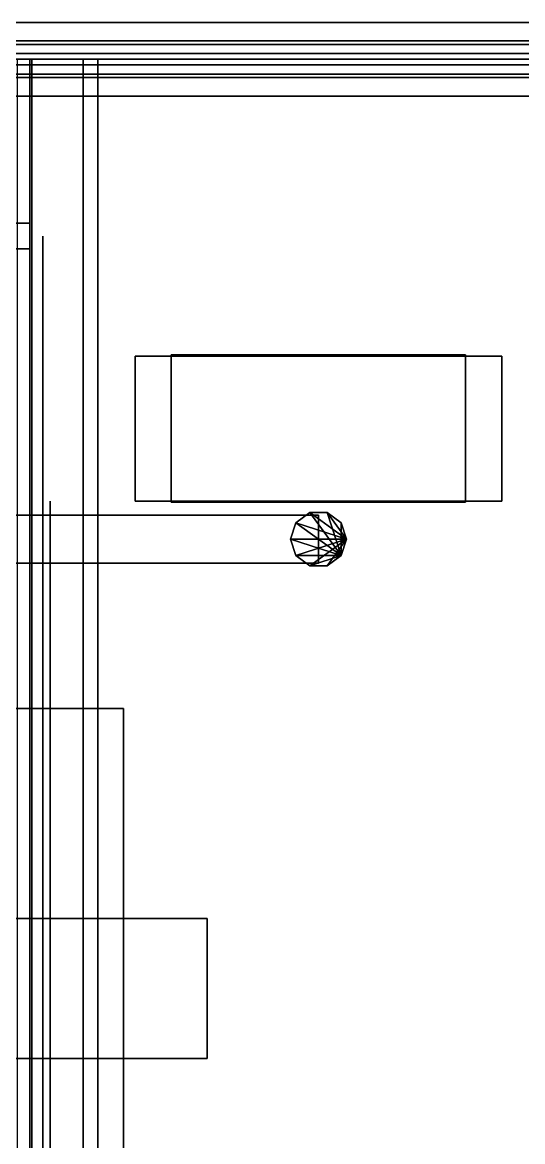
# Model space of a CAD drawing. Header units: millimetres. Extents: x -272 to 22200, y -272 to 17234.
# Drawn here: x 14757 to 15437, y 15492 to 17011 of the extents above; entities that cross this region are included whole.
import ezdxf

# ---------------------------------------------------------------- set-up
doc = ezdxf.new("R2010")
doc.units = ezdxf.units.MM
for name, color, linetype in [('floor_band_3', 7, 'Continuous'), ('ground_glazing_3', 7, 'Continuous'), ('northeast_eighth_floor_terrace', 7, 'Continuous'), ('parapet_coping_3', 7, 'Continuous'), ('roof_safety_rail', 7, 'Continuous'), ('S1_antenna_0', 7, 'Continuous'), ('S1_antenna_1', 7, 'Continuous'), ('S1_radio_2', 7, 'Continuous'), ('S1_right_carrier', 7, 'Continuous'), ('S1_yoke_brackets', 7, 'Continuous'), ('topfloor_balcony_coping_5', 7, 'Continuous'), ('topfloor_balcony_front_5', 7, 'Continuous'), ('topfloor_balcony_rail_5', 7, 'Continuous'), ('topfloor_balcony_slab_edge_5', 7, 'Continuous'), ('topfloor_overhang_beam_1', 7, 'Continuous'), ('walkway_matting', 7, 'Continuous'), ('window_frame_3', 7, 'Continuous'), ('window_glass_3', 7, 'Continuous')]:
    doc.layers.add(name, color=color, linetype=linetype)

msp = doc.modelspace()

# ---------------------------------------------------------------- linework, layer by layer
at = {"layer": 'floor_band_3'}
for points in [[(14770, 16961, 3650), (14770, 13961, 3650), (14770, 13961, 3830), (14770, 16961, 3830)], [(14770, 16961, 6750), (14770, 13961, 6750), (14770, 13961, 6930), (14770, 16961, 6930)], [(14770, 16961, 9850), (14770, 13961, 9850), (14770, 13961, 10030), (14770, 16961, 10030)], [(14770, 16961, 12950), (14770, 13961, 12950), (14770, 13961, 13130), (14770, 16961, 13130)], [(14770, 16961, 16050), (14770, 13961, 16050), (14770, 13961, 16230), (14770, 16961, 16230)], [(14770, 16961, 19150), (14770, 13961, 19150), (14770, 13961, 19330), (14770, 16961, 19330)], [(14770, 16961, 22250), (14770, 13961, 22250), (14770, 13961, 22430), (14770, 16961, 22430)]]:
    msp.add_3dface(points, dxfattribs=at)
at = {"layer": 'ground_glazing_3'}
msp.add_3dface([(14785, 16721, 500), (14785, 14201, 500), (14785, 14201, 2700), (14785, 16721, 2700)], dxfattribs=at)
at = {"layer": 'northeast_eighth_floor_terrace'}
msp.add_3dface([(14750, 13961, 23000), (20250, 13961, 23000), (20250, 16961, 23000), (14750, 16961, 23000)], dxfattribs=at)
at = {"layer": 'parapet_coping_3'}
for points in [[(14840, 16961, 26915), (14840, 16961, 26845), (14660, 16961, 26845), (14660, 16961, 26915)], [(14840, 16961, 26915), (14660, 16961, 26915), (14660, 13961, 26915), (14840, 13961, 26915)], [(14660, 16961, 26845), (14840, 16961, 26845), (14840, 13961, 26845), (14660, 13961, 26845)], [(14840, 16961, 26845), (14840, 16961, 26915), (14840, 13961, 26915), (14840, 13961, 26845)]]:
    msp.add_3dface(points, dxfattribs=at)
at = {"layer": 'roof_safety_rail'}
for points in [[(14767.5, 16961, 27217.5), (14767.5, 16961, 27182.5), (14732.5, 16961, 27182.5), (14732.5, 16961, 27217.5)], [(14767.5, 16961, 27217.5), (14732.5, 16961, 27217.5), (14732.5, 13961, 27217.5), (14767.5, 13961, 27217.5)], [(14732.5, 16961, 27182.5), (14767.5, 16961, 27182.5), (14767.5, 13961, 27182.5), (14732.5, 13961, 27182.5)], [(14767.5, 16961, 27182.5), (14767.5, 16961, 27217.5), (14767.5, 13961, 27217.5), (14767.5, 13961, 27182.5)], [(14732.5, 16703.5, 26880), (14732.5, 16738.5, 26880), (14767.5, 16738.5, 26880), (14767.5, 16703.5, 26880)], [(14732.5, 16703.5, 27200), (14767.5, 16703.5, 27200), (14767.5, 16738.5, 27200), (14732.5, 16738.5, 27200)], [(14767.5, 16738.5, 26880), (14732.5, 16738.5, 26880), (14732.5, 16738.5, 27200), (14767.5, 16738.5, 27200)], [(14767.5, 16703.5, 26880), (14767.5, 16738.5, 26880), (14767.5, 16738.5, 27200), (14767.5, 16703.5, 27200)], [(14732.5, 16703.5, 26880), (14767.5, 16703.5, 26880), (14767.5, 16703.5, 27200), (14732.5, 16703.5, 27200)]]:
    msp.add_3dface(points, dxfattribs=at)
at = {"layer": 'S1_antenna_0'}
for points in [[(14910.5, 16361.1, 28825), (14910.5, 16558.1, 28825), (15408.5, 16558.1, 28825), (15408.5, 16361.1, 28825)], [(14910.5, 16361.1, 30325), (15408.5, 16361.1, 30325), (15408.5, 16558.1, 30325), (14910.5, 16558.1, 30325)], [(15408.5, 16558.1, 28825), (14910.5, 16558.1, 28825), (14910.5, 16558.1, 30325), (15408.5, 16558.1, 30325)], [(14910.5, 16558.1, 28825), (14910.5, 16361.1, 28825), (14910.5, 16361.1, 30325), (14910.5, 16558.1, 30325)], [(15408.5, 16361.1, 28825), (15408.5, 16558.1, 28825), (15408.5, 16558.1, 30325), (15408.5, 16361.1, 30325)], [(14910.5, 16361.1, 28825), (15408.5, 16361.1, 28825), (15408.5, 16361.1, 30325), (14910.5, 16361.1, 30325)]]:
    msp.add_3dface(points, dxfattribs=at)
at = {"layer": 'S1_antenna_1'}
for points in [[(14959.5, 16359.6, 30725), (14959.5, 16559.6, 30725), (15359.5, 16559.6, 30725), (15359.5, 16359.6, 30725)], [(14959.5, 16359.6, 31375), (15359.5, 16359.6, 31375), (15359.5, 16559.6, 31375), (14959.5, 16559.6, 31375)], [(15359.5, 16559.6, 30725), (14959.5, 16559.6, 30725), (14959.5, 16559.6, 31375), (15359.5, 16559.6, 31375)], [(14959.5, 16559.6, 30725), (14959.5, 16359.6, 30725), (14959.5, 16359.6, 31375), (14959.5, 16559.6, 31375)], [(15359.5, 16359.6, 30725), (15359.5, 16559.6, 30725), (15359.5, 16559.6, 31375), (15359.5, 16359.6, 31375)], [(14959.5, 16359.6, 30725), (15359.5, 16359.6, 30725), (15359.5, 16359.6, 31375), (14959.5, 16359.6, 31375)]]:
    msp.add_3dface(points, dxfattribs=at)
at = {"layer": 'S1_radio_2'}
for points in [[(14610.5, 15604.6, 27200), (14610.5, 15794.6, 27200), (15008.5, 15794.6, 27200), (15008.5, 15604.6, 27200)], [(14610.5, 15604.6, 27753), (15008.5, 15604.6, 27753), (15008.5, 15794.6, 27753), (14610.5, 15794.6, 27753)], [(15008.5, 15794.6, 27200), (14610.5, 15794.6, 27200), (14610.5, 15794.6, 27753), (15008.5, 15794.6, 27753)], [(15008.5, 15604.6, 27200), (15008.5, 15794.6, 27200), (15008.5, 15794.6, 27753), (15008.5, 15604.6, 27753)], [(14610.5, 15604.6, 27200), (15008.5, 15604.6, 27200), (15008.5, 15604.6, 27753), (14610.5, 15604.6, 27753)]]:
    msp.add_3dface(points, dxfattribs=at)
at = {"layer": 'S1_right_carrier'}
for points in [[(15190.3, 16287.2, 28650), (15121.5, 16309.6, 28650), (15128.8, 16331.9, 28650)], [(15197.5, 16309.6, 31450), (15128.8, 16331.9, 31450), (15121.5, 16309.6, 31450)], [(15128.8, 16331.9, 28650), (15121.5, 16309.6, 28650), (15121.5, 16309.6, 31450), (15128.8, 16331.9, 31450)], [(15190.3, 16287.2, 28650), (15128.8, 16331.9, 28650), (15147.8, 16345.7, 28650)], [(15197.5, 16309.6, 31450), (15147.8, 16345.7, 31450), (15128.8, 16331.9, 31450)], [(15147.8, 16345.7, 28650), (15128.8, 16331.9, 28650), (15128.8, 16331.9, 31450), (15147.8, 16345.7, 31450)], [(15190.3, 16287.2, 28650), (15147.8, 16345.7, 28650), (15171.3, 16345.7, 28650)], [(15197.5, 16309.6, 31450), (15171.3, 16345.7, 31450), (15147.8, 16345.7, 31450)], [(15171.3, 16345.7, 28650), (15147.8, 16345.7, 28650), (15147.8, 16345.7, 31450), (15171.3, 16345.7, 31450)], [(15190.3, 16287.2, 28650), (15171.3, 16345.7, 28650), (15190.3, 16331.9, 28650)], [(15197.5, 16309.6, 31450), (15190.3, 16331.9, 31450), (15171.3, 16345.7, 31450)], [(15190.3, 16331.9, 28650), (15171.3, 16345.7, 28650), (15171.3, 16345.7, 31450), (15190.3, 16331.9, 31450)], [(15190.3, 16287.2, 28650), (15190.3, 16331.9, 28650), (15197.5, 16309.6, 28650)], [(15197.5, 16309.6, 28650), (15190.3, 16331.9, 28650), (15190.3, 16331.9, 31450), (15197.5, 16309.6, 31450)], [(15190.3, 16287.2, 28650), (15128.8, 16287.2, 28650), (15121.5, 16309.6, 28650)], [(15197.5, 16309.6, 31450), (15121.5, 16309.6, 31450), (15128.8, 16287.2, 31450)], [(15121.5, 16309.6, 28650), (15128.8, 16287.2, 28650), (15128.8, 16287.2, 31450), (15121.5, 16309.6, 31450)], [(15197.5, 16309.6, 31450), (15128.8, 16287.2, 31450), (15147.8, 16273.4, 31450)], [(15197.5, 16309.6, 31450), (15147.8, 16273.4, 31450), (15171.3, 16273.4, 31450)], [(15197.5, 16309.6, 31450), (15171.3, 16273.4, 31450), (15190.3, 16287.2, 31450)], [(15190.3, 16287.2, 28650), (15197.5, 16309.6, 28650), (15197.5, 16309.6, 31450), (15190.3, 16287.2, 31450)], [(15190.3, 16287.2, 28650), (15147.8, 16273.4, 28650), (15128.8, 16287.2, 28650)], [(15128.8, 16287.2, 28650), (15147.8, 16273.4, 28650), (15147.8, 16273.4, 31450), (15128.8, 16287.2, 31450)], [(15190.3, 16287.2, 28650), (15171.3, 16273.4, 28650), (15147.8, 16273.4, 28650)], [(15171.3, 16273.4, 28650), (15190.3, 16287.2, 28650), (15190.3, 16287.2, 31450), (15171.3, 16273.4, 31450)], [(15147.8, 16273.4, 28650), (15171.3, 16273.4, 28650), (15171.3, 16273.4, 31450), (15147.8, 16273.4, 31450)]]:
    msp.add_3dface(points, dxfattribs=at)
at = {"layer": 'S1_yoke_brackets'}
for points in [[(13459.5, 16342.1, 29012.5), (13459.5, 16277.1, 29012.5), (15159.5, 16277.1, 29012.5), (15159.5, 16342.1, 29012.5)], [(13459.5, 16277.1, 28887.5), (13459.5, 16342.1, 28887.5), (15159.5, 16342.1, 28887.5), (15159.5, 16277.1, 28887.5)], [(13459.5, 16342.1, 28887.5), (13459.5, 16342.1, 29012.5), (15159.5, 16342.1, 29012.5), (15159.5, 16342.1, 28887.5)], [(13459.5, 16342.1, 30812.5), (13459.5, 16277.1, 30812.5), (15159.5, 16277.1, 30812.5), (15159.5, 16342.1, 30812.5)], [(13459.5, 16277.1, 30687.5), (13459.5, 16342.1, 30687.5), (15159.5, 16342.1, 30687.5), (15159.5, 16277.1, 30687.5)], [(13459.5, 16342.1, 30687.5), (13459.5, 16342.1, 30812.5), (15159.5, 16342.1, 30812.5), (15159.5, 16342.1, 30687.5)], [(15159.5, 16342.1, 29012.5), (15159.5, 16277.1, 29012.5), (15159.5, 16277.1, 28887.5), (15159.5, 16342.1, 28887.5)], [(15159.5, 16342.1, 30812.5), (15159.5, 16277.1, 30812.5), (15159.5, 16277.1, 30687.5), (15159.5, 16342.1, 30687.5)], [(13459.5, 16277.1, 29012.5), (13459.5, 16277.1, 28887.5), (15159.5, 16277.1, 28887.5), (15159.5, 16277.1, 29012.5)], [(13459.5, 16277.1, 30812.5), (13459.5, 16277.1, 30687.5), (15159.5, 16277.1, 30687.5), (15159.5, 16277.1, 30812.5)]]:
    msp.add_3dface(points, dxfattribs=at)
at = {"layer": 'topfloor_balcony_coping_5'}
for points in [[(13050, 17011, 23840), (13050, 16911, 23840), (22150.2, 16911, 23840), (22150.2, 17011, 23840)], [(13050, 16911, 23760), (13050, 17011, 23760), (22150.2, 17011, 23760), (22150.2, 16911, 23760)], [(13050, 17011, 23760), (13050, 17011, 23840), (22150.2, 17011, 23840), (22150.2, 17011, 23760)], [(13050, 16911, 23840), (13050, 16911, 23760), (22150.2, 16911, 23760), (22150.2, 16911, 23840)]]:
    msp.add_3dface(points, dxfattribs=at)
at = {"layer": 'topfloor_balcony_front_5'}
msp.add_3dface([(13050, 16961, 23000), (22150.2, 16961, 23000), (22150.2, 16961, 23800), (13050, 16961, 23800)], dxfattribs=at)
at = {"layer": 'topfloor_balcony_rail_5'}
for points in [[(13050, 16981.2, 23985.3), (13050, 16986, 24000), (22150.2, 16986, 24000), (22150.2, 16981.2, 23985.3)], [(13050, 16986, 24000), (13050, 16981.2, 24014.7), (22150.2, 16981.2, 24014.7), (22150.2, 16986, 24000)], [(13050, 16968.7, 23976.2), (13050, 16981.2, 23985.3), (22150.2, 16981.2, 23985.3), (22150.2, 16968.7, 23976.2)], [(13050, 16981.2, 24014.7), (13050, 16968.7, 24023.8), (22150.2, 16968.7, 24023.8), (22150.2, 16981.2, 24014.7)], [(13050, 16953.3, 23976.2), (13050, 16968.7, 23976.2), (22150.2, 16968.7, 23976.2), (22150.2, 16953.3, 23976.2)], [(13050, 16968.7, 24023.8), (13050, 16953.3, 24023.8), (22150.2, 16953.3, 24023.8), (22150.2, 16968.7, 24023.8)], [(13050, 16940.8, 23985.3), (13050, 16953.3, 23976.2), (22150.2, 16953.3, 23976.2), (22150.2, 16940.8, 23985.3)], [(13050, 16953.3, 24023.8), (13050, 16940.8, 24014.7), (22150.2, 16940.8, 24014.7), (22150.2, 16953.3, 24023.8)], [(13050, 16936, 24000), (13050, 16940.8, 23985.3), (22150.2, 16940.8, 23985.3), (22150.2, 16936, 24000)], [(13050, 16940.8, 24014.7), (13050, 16936, 24000), (22150.2, 16936, 24000), (22150.2, 16940.8, 24014.7)]]:
    msp.add_3dface(points, dxfattribs=at)
at = {"layer": 'topfloor_balcony_slab_edge_5'}
msp.add_3dface([(13050, 16961, 22820), (22150.2, 16961, 22820), (22150.2, 16961, 23000), (13050, 16961, 23000)], dxfattribs=at)
at = {"layer": 'topfloor_overhang_beam_1'}
for points in [[(14860, 16961, 25850), (14860, 16961, 25550), (14640, 16961, 25550), (14640, 16961, 25850)], [(14860, 16961, 25850), (14640, 16961, 25850), (14640, 13961, 25850), (14860, 13961, 25850)], [(14640, 16961, 25550), (14860, 16961, 25550), (14860, 13961, 25550), (14640, 13961, 25550)], [(14860, 16961, 25550), (14860, 16961, 25850), (14860, 13961, 25850), (14860, 13961, 25550)]]:
    msp.add_3dface(points, dxfattribs=at)
at = {"layer": 'walkway_matting'}
for points in [[(14894.5, 16079.6, 26132.5), (14894.5, 16079.6, 26107.5), (13984.5, 16079.6, 26107.5), (13984.5, 16079.6, 26132.5)], [(14894.5, 16079.6, 26132.5), (13984.5, 16079.6, 26132.5), (13984.5, 14533.2, 26132.5), (14894.5, 14533.2, 26132.5)], [(13984.5, 16079.6, 26107.5), (14894.5, 16079.6, 26107.5), (14894.5, 14533.2, 26107.5), (13984.5, 14533.2, 26107.5)], [(14894.5, 16079.6, 26107.5), (14894.5, 16079.6, 26132.5), (14894.5, 14533.2, 26132.5), (14894.5, 14533.2, 26107.5)]]:
    msp.add_3dface(points, dxfattribs=at)
at = {"layer": 'window_frame_3'}
for points in [[(14785, 16421, 4840), (14785, 14501, 4840), (14785, 14501, 6360), (14785, 16421, 6360)], [(14785, 16421, 7940), (14785, 14501, 7940), (14785, 14501, 9460), (14785, 16421, 9460)], [(14785, 16421, 11040), (14785, 14501, 11040), (14785, 14501, 12560), (14785, 16421, 12560)], [(14785, 16421, 14140), (14785, 14501, 14140), (14785, 14501, 15660), (14785, 16421, 15660)], [(14785, 16421, 17240), (14785, 14501, 17240), (14785, 14501, 18760), (14785, 16421, 18760)], [(14785, 16421, 20340), (14785, 14501, 20340), (14785, 14501, 21860), (14785, 16421, 21860)]]:
    msp.add_3dface(points, dxfattribs=at)
at = {"layer": 'window_glass_3'}
for points in [[(14795, 16361, 4900), (14795, 14561, 4900), (14795, 14561, 6300), (14795, 16361, 6300)], [(14795, 16361, 8000), (14795, 14561, 8000), (14795, 14561, 9400), (14795, 16361, 9400)], [(14795, 16361, 11100), (14795, 14561, 11100), (14795, 14561, 12500), (14795, 16361, 12500)], [(14795, 16361, 14200), (14795, 14561, 14200), (14795, 14561, 15600), (14795, 16361, 15600)], [(14795, 16361, 17300), (14795, 14561, 17300), (14795, 14561, 18700), (14795, 16361, 18700)], [(14795, 16361, 20400), (14795, 14561, 20400), (14795, 14561, 21800), (14795, 16361, 21800)]]:
    msp.add_3dface(points, dxfattribs=at)

doc.saveas('drawing.dxf')
